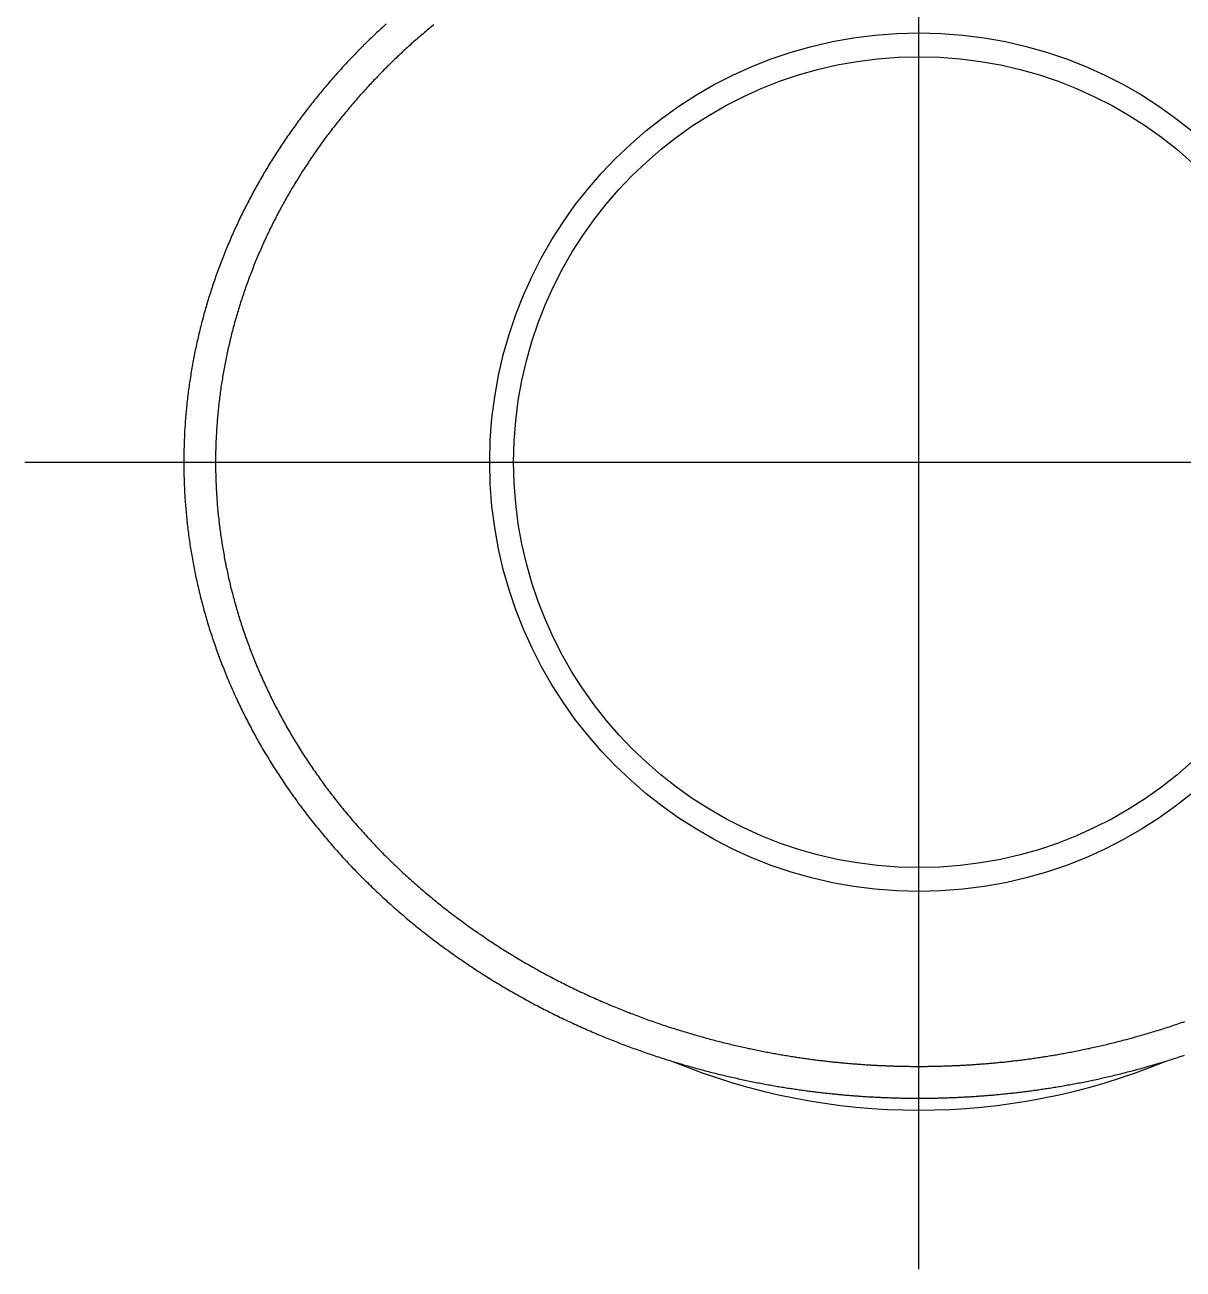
# Model space of a CAD drawing. Extents: x -38 to 65, y -26 to 27.
# Drawn here: x 42.85 to 57.43, y -10.15 to 5.5 of the extents above; entities that cross this region are included whole.
import ezdxf

# ---------------------------------------------------------------- set-up
doc = ezdxf.new("R2010")
doc.units = 0
doc.linetypes.add('CENTER', pattern=[50.8, 31.75, -6.35, 6.35, -6.35])
doc.layers.get('0').update_dxf_attribs({"linetype": 'CONTINUOUS'})
doc.layers.add('CENTER', color=1, linetype='CENTER')

msp = doc.modelspace()

# ---------------------------------------------------------------- linework, layer by layer
at = {"color": 7}
for points in [[(47.4, 5.512, 0), (47.383, 5.496, 0), (47.366, 5.481, 0), (47.349, 5.465, 0), (47.332, 5.45, 0), (47.315, 5.434, 0), (47.299, 5.418, 0), (47.282, 5.403, 0), (47.265, 5.387, 0), (47.249, 5.371, 0), (47.232, 5.355, 0), (47.216, 5.339, 0), (47.199, 5.324, 0), (47.183, 5.308, 0), (47.166, 5.292, 0), (47.15, 5.275, 0), (47.134, 5.259, 0), (47.117, 5.243, 0), (47.101, 5.227, 0), (47.085, 5.211, 0), (47.069, 5.194, 0), (47.053, 5.178, 0), (47.037, 5.162, 0), (47.021, 5.145, 0), (47.005, 5.129, 0), (46.989, 5.112, 0), (46.973, 5.096, 0), (46.957, 5.079, 0), (46.942, 5.063, 0), (46.926, 5.046, 0), (46.91, 5.029, 0), (46.895, 5.012, 0), (46.879, 4.996, 0), (46.864, 4.979, 0), (46.848, 4.962, 0), (46.833, 4.945, 0), (46.817, 4.928, 0), (46.802, 4.911, 0), (46.786, 4.894, 0), (46.771, 4.877, 0), (46.756, 4.86, 0), (46.741, 4.842, 0), (46.726, 4.825, 0), (46.711, 4.808, 0), (46.696, 4.79, 0), (46.681, 4.773, 0), (46.666, 4.756, 0), (46.651, 4.738, 0), (46.636, 4.721, 0), (46.621, 4.703, 0), (46.606, 4.686, 0), (46.592, 4.668, 0), (46.577, 4.65, 0), (46.563, 4.633, 0), (46.548, 4.615, 0), (46.533, 4.597, 0), (46.519, 4.579, 0), (46.505, 4.561, 0), (46.49, 4.543, 0), (46.476, 4.525, 0), (46.462, 4.507, 0), (46.447, 4.489, 0), (46.433, 4.471, 0), (46.419, 4.453, 0), (46.405, 4.435, 0), (46.391, 4.416, 0), (46.377, 4.398, 0), (46.363, 4.38, 0), (46.349, 4.362, 0), (46.336, 4.343, 0), (46.322, 4.325, 0), (46.308, 4.306, 0), (46.295, 4.288, 0), (46.281, 4.269, 0), (46.267, 4.25, 0), (46.254, 4.232, 0), (46.241, 4.213, 0), (46.227, 4.194, 0), (46.214, 4.176, 0), (46.201, 4.157, 0), (46.187, 4.138, 0), (46.174, 4.119, 0), (46.161, 4.1, 0), (46.148, 4.081, 0), (46.135, 4.062, 0), (46.122, 4.043, 0), (46.109, 4.024, 0), (46.096, 4.005, 0), (46.084, 3.985, 0), (46.071, 3.966, 0), (46.058, 3.947, 0), (46.045, 3.928, 0), (46.033, 3.908, 0), (46.02, 3.889, 0), (46.008, 3.869, 0), (45.995, 3.85, 0), (45.983, 3.83, 0), (45.971, 3.811, 0), (45.959, 3.791, 0), (45.946, 3.772, 0), (45.934, 3.752, 0), (45.922, 3.732, 0), (45.91, 3.712, 0), (45.898, 3.693, 0), (45.886, 3.673, 0), (45.874, 3.653, 0), (45.863, 3.633, 0), (45.851, 3.613, 0), (45.839, 3.593, 0), (45.828, 3.573, 0), (45.816, 3.553, 0), (45.805, 3.533, 0), (45.793, 3.513, 0), (45.782, 3.492, 0), (45.771, 3.472, 0), (45.759, 3.452, 0), (45.748, 3.432, 0), (45.737, 3.411, 0), (45.726, 3.391, 0), (45.715, 3.371, 0), (45.704, 3.35, 0), (45.693, 3.33, 0), (45.682, 3.309, 0), (45.672, 3.289, 0), (45.661, 3.268, 0), (45.65, 3.247, 0), (45.64, 3.227, 0), (45.629, 3.206, 0), (45.619, 3.185, 0), (45.608, 3.164, 0), (45.598, 3.144, 0), (45.588, 3.123, 0), (45.578, 3.102, 0), (45.568, 3.081, 0), (45.557, 3.06, 0), (45.547, 3.039, 0), (45.538, 3.018, 0), (45.528, 2.997, 0), (45.518, 2.976, 0), (45.508, 2.955, 0), (45.498, 2.934, 0), (45.489, 2.913, 0), (45.479, 2.891, 0), (45.47, 2.87, 0), (45.46, 2.849, 0), (45.451, 2.828, 0), (45.442, 2.806, 0), (45.433, 2.785, 0), (45.423, 2.764, 0), (45.414, 2.742, 0), (45.405, 2.721, 0), (45.396, 2.699, 0), (45.388, 2.678, 0), (45.379, 2.656, 0), (45.37, 2.635, 0), (45.361, 2.613, 0), (45.353, 2.591, 0), (45.344, 2.57, 0), (45.336, 2.548, 0), (45.327, 2.526, 0), (45.319, 2.505, 0), (45.311, 2.483, 0), (45.303, 2.461, 0), (45.294, 2.439, 0), (45.286, 2.417, 0), (45.278, 2.396, 0), (45.27, 2.374, 0), (45.263, 2.352, 0), (45.255, 2.33, 0), (45.247, 2.308, 0), (45.24, 2.286, 0), (45.232, 2.264, 0), (45.225, 2.242, 0), (45.217, 2.22, 0), (45.21, 2.198, 0), (45.203, 2.176, 0), (45.195, 2.153, 0), (45.188, 2.131, 0), (45.181, 2.109, 0), (45.174, 2.087, 0), (45.167, 2.065, 0), (45.16, 2.042, 0), (45.154, 2.02, 0), (45.147, 1.998, 0), (45.14, 1.976, 0), (45.134, 1.953, 0), (45.127, 1.931, 0), (45.121, 1.909, 0), (45.115, 1.886, 0), (45.108, 1.864, 0), (45.102, 1.841, 0), (45.096, 1.819, 0), (45.09, 1.796, 0), (45.084, 1.774, 0), (45.078, 1.751, 0), (45.072, 1.729, 0), (45.067, 1.706, 0), (45.061, 1.684, 0), (45.056, 1.661, 0), (45.05, 1.639, 0), (45.045, 1.616, 0), (45.039, 1.593, 0), (45.034, 1.571, 0), (45.029, 1.548, 0), (45.024, 1.525, 0), (45.019, 1.503, 0), (45.014, 1.48, 0), (45.009, 1.457, 0), (45.004, 1.434, 0), (44.999, 1.412, 0), (44.994, 1.389, 0), (44.99, 1.366, 0), (44.985, 1.343, 0), (44.981, 1.32, 0), (44.977, 1.298, 0), (44.972, 1.275, 0), (44.968, 1.252, 0), (44.964, 1.229, 0), (44.96, 1.206, 0), (44.956, 1.183, 0), (44.952, 1.16, 0), (44.948, 1.138, 0), (44.944, 1.115, 0), (44.941, 1.092, 0), (44.937, 1.069, 0), (44.933, 1.046, 0), (44.93, 1.023, 0), (44.926, 1, 0), (44.923, 0.977, 0), (44.92, 0.954, 0), (44.917, 0.931, 0), (44.914, 0.908, 0), (44.911, 0.885, 0), (44.908, 0.862, 0), (44.905, 0.839, 0), (44.902, 0.816, 0), (44.899, 0.793, 0), (44.897, 0.77, 0), (44.894, 0.746, 0), (44.892, 0.723, 0), (44.889, 0.7, 0), (44.887, 0.677, 0), (44.885, 0.654, 0), (44.883, 0.631, 0), (44.881, 0.608, 0), (44.879, 0.585, 0), (44.877, 0.562, 0), (44.875, 0.539, 0), (44.873, 0.515, 0), (44.871, 0.492, 0), (44.87, 0.469, 0), (44.868, 0.446, 0), (44.867, 0.423, 0), (44.865, 0.4, 0), (44.864, 0.377, 0), (44.863, 0.353, 0), (44.862, 0.33, 0), (44.861, 0.307, 0), (44.86, 0.284, 0), (44.859, 0.261, 0), (44.858, 0.238, 0), (44.857, 0.214, 0), (44.857, 0.191, 0), (44.856, 0.168, 0), (44.855, 0.145, 0), (44.855, 0.122, 0), (44.855, 0.099, 0), (44.854, 0.075, 0), (44.854, 0.052, 0), (44.854, 0.029, 0), (44.854, 0.006, 0), (44.854, -0.017, 0), (44.854, -0.04, 0), (44.854, -0.064, 0), (44.855, -0.087, 0), (44.855, -0.11, 0), (44.855, -0.133, 0), (44.856, -0.156, 0), (44.856, -0.18, 0), (44.857, -0.203, 0), (44.858, -0.226, 0), (44.858, -0.249, 0), (44.859, -0.272, 0), (44.86, -0.295, 0), (44.861, -0.319, 0), (44.862, -0.342, 0), (44.864, -0.365, 0), (44.865, -0.388, 0), (44.866, -0.411, 0), (44.868, -0.434, 0), (44.869, -0.458, 0), (44.871, -0.481, 0), (44.872, -0.504, 0), (44.874, -0.527, 0), (44.876, -0.55, 0), (44.878, -0.573, 0), (44.88, -0.597, 0), (44.882, -0.62, 0), (44.884, -0.643, 0), (44.886, -0.666, 0), (44.888, -0.689, 0), (44.891, -0.712, 0), (44.893, -0.736, 0), (44.896, -0.759, 0), (44.898, -0.782, 0), (44.901, -0.805, 0), (44.904, -0.828, 0), (44.906, -0.851, 0), (44.909, -0.874, 0), (44.912, -0.897, 0), (44.915, -0.92, 0), (44.919, -0.944, 0), (44.922, -0.967, 0), (44.925, -0.99, 0), (44.928, -1.013, 0), (44.932, -1.036, 0), (44.935, -1.059, 0), (44.939, -1.082, 0), (44.943, -1.105, 0), (44.946, -1.128, 0), (44.95, -1.151, 0), (44.954, -1.174, 0), (44.958, -1.197, 0), (44.962, -1.221, 0), (44.966, -1.244, 0), (44.971, -1.267, 0), (44.975, -1.29, 0), (44.979, -1.313, 0), (44.984, -1.336, 0), (44.988, -1.359, 0), (44.993, -1.382, 0), (44.998, -1.405, 0), (45.002, -1.428, 0), (45.007, -1.451, 0), (45.012, -1.474, 0), (45.017, -1.497, 0), (45.022, -1.52, 0), (45.028, -1.543, 0), (45.033, -1.566, 0), (45.038, -1.588, 0), (45.044, -1.611, 0), (45.049, -1.634, 0), (45.055, -1.657, 0), (45.06, -1.68, 0), (45.066, -1.703, 0), (45.072, -1.726, 0), (45.078, -1.749, 0), (45.084, -1.772, 0), (45.09, -1.795, 0), (45.096, -1.817, 0), (45.102, -1.84, 0), (45.108, -1.863, 0), (45.115, -1.886, 0), (45.121, -1.909, 0), (45.128, -1.932, 0), (45.134, -1.954, 0), (45.141, -1.977, 0), (45.148, -2, 0), (45.154, -2.023, 0), (45.161, -2.046, 0), (45.168, -2.068, 0), (45.175, -2.091, 0), (45.183, -2.114, 0), (45.19, -2.137, 0), (45.197, -2.159, 0), (45.205, -2.182, 0), (45.212, -2.205, 0), (45.22, -2.227, 0), (45.227, -2.25, 0), (45.235, -2.273, 0), (45.243, -2.295, 0), (45.251, -2.318, 0), (45.259, -2.341, 0), (45.267, -2.363, 0), (45.275, -2.386, 0), (45.283, -2.408, 0), (45.291, -2.431, 0), (45.3, -2.453, 0), (45.308, -2.476, 0), (45.317, -2.499, 0), (45.325, -2.521, 0), (45.334, -2.544, 0), (45.343, -2.566, 0), (45.352, -2.588, 0), (45.36, -2.611, 0), (45.369, -2.633, 0), (45.379, -2.656, 0), (45.388, -2.678, 0), (45.397, -2.701, 0), (45.406, -2.723, 0), (45.416, -2.745, 0), (45.425, -2.768, 0), (45.435, -2.79, 0), (45.444, -2.812, 0), (45.454, -2.835, 0), (45.464, -2.857, 0), (45.474, -2.879, 0), (45.484, -2.902, 0), (45.494, -2.924, 0), (45.504, -2.946, 0), (45.514, -2.968, 0), (45.525, -2.99, 0), (45.535, -3.013, 0), (45.545, -3.035, 0), (45.556, -3.057, 0), (45.566, -3.079, 0), (45.577, -3.101, 0), (45.588, -3.123, 0), (45.599, -3.145, 0), (45.61, -3.167, 0), (45.621, -3.189, 0), (45.632, -3.211, 0), (45.643, -3.233, 0), (45.654, -3.255, 0), (45.666, -3.277, 0), (45.677, -3.299, 0), (45.689, -3.321, 0), (45.7, -3.343, 0), (45.712, -3.365, 0), (45.724, -3.387, 0), (45.735, -3.408, 0), (45.747, -3.43, 0), (45.759, -3.452, 0), (45.771, -3.474, 0), (45.784, -3.495, 0), (45.796, -3.517, 0), (45.808, -3.539, 0), (45.821, -3.561, 0), (45.833, -3.582, 0), (45.846, -3.604, 0), (45.858, -3.625, 0), (45.871, -3.647, 0), (45.884, -3.669, 0), (45.897, -3.69, 0), (45.91, -3.712, 0), (45.923, -3.733, 0), (45.936, -3.755, 0), (45.949, -3.776, 0), (45.962, -3.797, 0), (45.976, -3.819, 0), (45.989, -3.84, 0), (46.003, -3.862, 0), (46.017, -3.883, 0), (46.03, -3.904, 0), (46.044, -3.926, 0), (46.058, -3.947, 0), (46.072, -3.968, 0), (46.086, -3.989, 0), (46.1, -4.01, 0), (46.114, -4.031, 0), (46.129, -4.053, 0), (46.143, -4.074, 0), (46.157, -4.095, 0), (46.172, -4.116, 0), (46.187, -4.137, 0), (46.201, -4.158, 0), (46.216, -4.179, 0), (46.231, -4.2, 0), (46.246, -4.22, 0), (46.261, -4.241, 0), (46.276, -4.262, 0), (46.291, -4.283, 0), (46.306, -4.304, 0), (46.322, -4.324, 0), (46.337, -4.345, 0), (46.353, -4.366, 0), (46.368, -4.386, 0), (46.384, -4.407, 0), (46.4, -4.427, 0), (46.415, -4.448, 0), (46.431, -4.468, 0), (46.447, -4.489, 0), (46.463, -4.509, 0), (46.479, -4.529, 0), (46.495, -4.55, 0), (46.512, -4.57, 0), (46.528, -4.59, 0), (46.544, -4.61, 0), (46.561, -4.63, 0), (46.578, -4.651, 0), (46.594, -4.671, 0), (46.611, -4.691, 0), (46.628, -4.711, 0), (46.644, -4.731, 0), (46.661, -4.751, 0), (46.678, -4.77, 0), (46.696, -4.79, 0), (46.713, -4.81, 0), (46.73, -4.83, 0), (46.747, -4.849, 0), (46.764, -4.869, 0), (46.782, -4.889, 0), (46.8, -4.908, 0), (46.817, -4.928, 0), (46.835, -4.947, 0), (46.852, -4.967, 0), (46.87, -4.986, 0), (46.888, -5.005, 0), (46.906, -5.025, 0), (46.924, -5.044, 0), (46.942, -5.063, 0), (46.96, -5.082, 0), (46.978, -5.101, 0), (46.997, -5.12, 0), (47.015, -5.139, 0), (47.033, -5.158, 0), (47.052, -5.177, 0), (47.07, -5.196, 0), (47.089, -5.214, 0), (47.108, -5.233, 0), (47.126, -5.252, 0), (47.145, -5.27, 0), (47.164, -5.289, 0), (47.183, -5.307, 0), (47.202, -5.326, 0), (47.221, -5.344, 0), (47.24, -5.363, 0), (47.259, -5.381, 0), (47.278, -5.399, 0), (47.298, -5.417, 0), (47.317, -5.435, 0), (47.336, -5.453, 0), (47.356, -5.471, 0), (47.375, -5.489, 0), (47.395, -5.507, 0), (47.414, -5.525, 0), (47.434, -5.543, 0), (47.454, -5.56, 0), (47.474, -5.578, 0), (47.493, -5.596, 0), (47.513, -5.613, 0), (47.533, -5.631, 0), (47.553, -5.648, 0), (47.573, -5.665, 0), (47.593, -5.683, 0), (47.613, -5.7, 0), (47.634, -5.717, 0), (47.654, -5.734, 0), (47.674, -5.751, 0), (47.694, -5.768, 0), (47.715, -5.785, 0), (47.735, -5.802, 0), (47.756, -5.819, 0), (47.776, -5.835, 0), (47.797, -5.852, 0), (47.818, -5.869, 0), (47.838, -5.885, 0), (47.859, -5.902, 0), (47.88, -5.918, 0), (47.9, -5.934, 0), (47.921, -5.95, 0), (47.942, -5.967, 0), (47.963, -5.983, 0), (47.984, -5.999, 0), (48.005, -6.015, 0), (48.026, -6.031, 0), (48.047, -6.047, 0), (48.068, -6.062, 0), (48.09, -6.078, 0), (48.111, -6.094, 0), (48.132, -6.109, 0), (48.153, -6.125, 0), (48.175, -6.14, 0), (48.196, -6.156, 0), (48.218, -6.171, 0), (48.239, -6.186, 0), (48.26, -6.201, 0), (48.282, -6.216, 0), (48.303, -6.232, 0), (48.325, -6.246, 0), (48.347, -6.261, 0), (48.368, -6.276, 0), (48.39, -6.291, 0), (48.412, -6.306, 0), (48.433, -6.32, 0), (48.455, -6.335, 0), (48.477, -6.349, 0), (48.499, -6.364, 0), (48.521, -6.378, 0), (48.542, -6.392, 0), (48.564, -6.407, 0), (48.586, -6.421, 0), (48.608, -6.435, 0), (48.63, -6.449, 0), (48.652, -6.463, 0), (48.674, -6.477, 0), (48.696, -6.49, 0), (48.718, -6.504, 0), (48.74, -6.518, 0), (48.763, -6.531, 0), (48.785, -6.545, 0), (48.807, -6.558, 0), (48.829, -6.572, 0), (48.851, -6.585, 0), (48.873, -6.598, 0), (48.896, -6.611, 0), (48.918, -6.624, 0), (48.94, -6.637, 0), (48.963, -6.65, 0), (48.985, -6.663, 0), (49.007, -6.676, 0), (49.03, -6.689, 0), (49.052, -6.701, 0), (49.074, -6.714, 0), (49.097, -6.727, 0), (49.119, -6.739, 0), (49.142, -6.751, 0), (49.164, -6.764, 0), (49.187, -6.776, 0), (49.209, -6.788, 0), (49.231, -6.8, 0), (49.254, -6.812, 0), (49.276, -6.824, 0), (49.299, -6.836, 0), (49.321, -6.848, 0), (49.344, -6.859, 0), (49.366, -6.871, 0), (49.389, -6.883, 0), (49.411, -6.894, 0), (49.434, -6.906, 0), (49.456, -6.917, 0), (49.479, -6.928, 0), (49.502, -6.939, 0), (49.524, -6.951, 0), (49.547, -6.962, 0), (49.569, -6.973, 0), (49.592, -6.984, 0), (49.614, -6.994, 0), (49.637, -7.005, 0), (49.659, -7.016, 0), (49.682, -7.027, 0), (49.705, -7.037, 0), (49.727, -7.048, 0), (49.75, -7.058, 0), (49.772, -7.069, 0), (49.795, -7.079, 0), (49.817, -7.089, 0), (49.84, -7.099, 0), (49.862, -7.109, 0), (49.885, -7.119, 0), (49.908, -7.129, 0), (49.93, -7.139, 0), (49.953, -7.149, 0), (49.975, -7.159, 0), (49.998, -7.169, 0), (50.02, -7.178, 0), (50.043, -7.188, 0), (50.066, -7.197, 0), (50.088, -7.207, 0), (50.111, -7.216, 0), (50.133, -7.225, 0), (50.156, -7.235, 0), (50.178, -7.244, 0), (50.201, -7.253, 0), (50.223, -7.262, 0), (50.246, -7.271, 0), (50.268, -7.28, 0), (50.291, -7.289, 0), (50.313, -7.297, 0), (50.336, -7.306, 0), (50.358, -7.315, 0), (50.38, -7.323, 0), (50.403, -7.332, 0), (50.425, -7.34, 0), (50.448, -7.348, 0), (50.47, -7.357, 0), (50.492, -7.365, 0), (50.515, -7.373, 0), (50.537, -7.381, 0), (50.559, -7.389, 0), (50.582, -7.397, 0), (50.604, -7.405, 0), (50.626, -7.413, 0), (50.649, -7.421, 0), (50.671, -7.429, 0), (50.693, -7.436, 0), (50.715, -7.444, 0), (50.737, -7.451, 0), (50.76, -7.459, 0), (50.782, -7.466, 0), (50.804, -7.474, 0), (50.826, -7.481, 0), (50.848, -7.488, 0), (50.87, -7.495, 0), (50.892, -7.502, 0), (50.915, -7.509, 0), (50.937, -7.516, 0), (50.959, -7.523, 0), (50.981, -7.53, 0), (51.002, -7.537, 0), (51.025, -7.544, 0), (51.046, -7.55, 0), (51.068, -7.557, 0), (51.09, -7.563, 0), (51.112, -7.57, 0), (51.134, -7.576, 0), (51.156, -7.583, 0), (51.177, -7.589, 0), (51.199, -7.595, 0), (51.221, -7.601, 0), (51.242, -7.607, 0), (51.264, -7.613, 0), (51.285, -7.619, 0), (51.307, -7.625, 0), (51.328, -7.631, 0), (51.35, -7.637, 0), (51.371, -7.643, 0), (51.393, -7.648, 0), (51.414, -7.654, 0), (51.435, -7.66, 0), (51.457, -7.665, 0), (51.478, -7.671, 0), (51.499, -7.676, 0), (51.52, -7.681, 0), (51.541, -7.687, 0), (51.562, -7.692, 0), (51.584, -7.697, 0), (51.605, -7.702, 0), (51.625, -7.707, 0), (51.646, -7.712, 0), (51.667, -7.717, 0), (51.688, -7.722, 0), (51.709, -7.727, 0), (51.729, -7.732, 0), (51.75, -7.737, 0), (51.771, -7.741, 0), (51.791, -7.746, 0), (51.812, -7.75, 0), (51.832, -7.755, 0), (51.853, -7.759, 0), (51.873, -7.764, 0), (51.893, -7.768, 0), (51.913, -7.772, 0), (51.934, -7.777, 0), (51.954, -7.781, 0), (51.974, -7.785, 0), (51.994, -7.789, 0), (52.014, -7.793, 0), (52.034, -7.797, 0), (52.054, -7.801, 0), (52.073, -7.805, 0), (52.093, -7.809, 0), (52.113, -7.812, 0), (52.132, -7.816, 0), (52.152, -7.82, 0), (52.171, -7.823, 0), (52.191, -7.827, 0), (52.21, -7.831, 0), (52.229, -7.834, 0), (52.248, -7.837, 0), (52.267, -7.841, 0), (52.286, -7.844, 0), (52.305, -7.847, 0), (52.324, -7.851, 0), (52.343, -7.854, 0), (52.362, -7.857, 0), (52.38, -7.86, 0), (52.399, -7.863, 0), (52.418, -7.866, 0), (52.436, -7.869, 0), (52.454, -7.872, 0), (52.473, -7.875, 0), (52.491, -7.878, 0), (52.509, -7.88, 0), (52.527, -7.883, 0), (52.545, -7.886, 0), (52.563, -7.888, 0), (52.581, -7.891, 0), (52.599, -7.894, 0), (52.617, -7.896, 0), (52.635, -7.899, 0), (52.653, -7.901, 0), (52.67, -7.904, 0), (52.688, -7.906, 0), (52.705, -7.908, 0), (52.723, -7.911, 0), (52.74, -7.913, 0), (52.758, -7.915, 0), (52.775, -7.917, 0), (52.792, -7.919, 0), (52.809, -7.921, 0), (52.826, -7.923, 0), (52.843, -7.926, 0), (52.861, -7.928, 0), (52.877, -7.93, 0), (52.895, -7.931, 0), (52.911, -7.933, 0), (52.928, -7.935, 0), (52.945, -7.937, 0), (52.962, -7.939, 0), (52.978, -7.941, 0), (52.995, -7.942, 0), (53.012, -7.944, 0), (53.028, -7.946, 0), (53.045, -7.947, 0), (53.061, -7.949, 0), (53.078, -7.951, 0), (53.094, -7.952, 0), (53.11, -7.954, 0), (53.126, -7.955, 0), (53.143, -7.957, 0), (53.159, -7.958, 0), (53.175, -7.96, 0), (53.191, -7.961, 0), (53.207, -7.962, 0), (53.223, -7.964, 0), (53.239, -7.965, 0), (53.255, -7.966, 0), (53.271, -7.968, 0), (53.287, -7.969, 0), (53.303, -7.97, 0), (53.319, -7.971, 0), (53.334, -7.972, 0), (53.35, -7.973, 0), (53.366, -7.975, 0), (53.382, -7.976, 0), (53.398, -7.977, 0), (53.413, -7.978, 0), (53.429, -7.979, 0), (53.444, -7.98, 0), (53.46, -7.981, 0), (53.476, -7.982, 0), (53.491, -7.983, 0), (53.507, -7.983, 0), (53.522, -7.984, 0), (53.538, -7.985, 0), (53.553, -7.986, 0), (53.569, -7.987, 0), (53.584, -7.988, 0), (53.599, -7.988, 0), (53.615, -7.989, 0), (53.63, -7.99, 0), (53.646, -7.99, 0), (53.661, -7.991, 0), (53.676, -7.992, 0), (53.692, -7.992, 0), (53.707, -7.993, 0), (53.722, -7.993, 0), (53.738, -7.994, 0), (53.753, -7.994, 0), (53.768, -7.995, 0), (53.783, -7.995, 0), (53.799, -7.996, 0), (53.814, -7.996, 0), (53.829, -7.997, 0), (53.845, -7.997, 0), (53.86, -7.997, 0), (53.875, -7.998, 0), (53.89, -7.998, 0), (53.906, -7.998, 0), (53.921, -7.998, 0), (53.936, -7.999, 0), (53.951, -7.999, 0), (53.967, -7.999, 0), (53.982, -7.999, 0), (53.997, -7.999, 0), (54.012, -8, 0), (54.028, -8, 0), (54.043, -8, 0), (54.058, -8, 0), (54.073, -8, 0), (54.089, -8, 0), (54.104, -8, 0)], [(48, 5.501, 0), (47.983, 5.487, 0), (47.966, 5.474, 0), (47.949, 5.46, 0), (47.932, 5.446, 0), (47.916, 5.432, 0), (47.899, 5.417, 0), (47.882, 5.403, 0), (47.865, 5.389, 0), (47.849, 5.375, 0), (47.832, 5.361, 0), (47.816, 5.346, 0), (47.799, 5.332, 0), (47.783, 5.318, 0), (47.766, 5.303, 0), (47.75, 5.289, 0), (47.734, 5.274, 0), (47.717, 5.26, 0), (47.701, 5.245, 0), (47.685, 5.231, 0), (47.669, 5.216, 0), (47.653, 5.201, 0), (47.636, 5.186, 0), (47.62, 5.172, 0), (47.604, 5.157, 0), (47.589, 5.142, 0), (47.572, 5.127, 0), (47.557, 5.112, 0), (47.541, 5.097, 0), (47.525, 5.082, 0), (47.509, 5.067, 0), (47.493, 5.052, 0), (47.478, 5.036, 0), (47.462, 5.021, 0), (47.447, 5.006, 0), (47.431, 4.991, 0), (47.415, 4.975, 0), (47.4, 4.96, 0), (47.385, 4.944, 0), (47.369, 4.929, 0), (47.354, 4.913, 0), (47.338, 4.898, 0), (47.323, 4.882, 0), (47.308, 4.867, 0), (47.293, 4.851, 0), (47.278, 4.835, 0), (47.263, 4.819, 0), (47.247, 4.804, 0), (47.232, 4.788, 0), (47.217, 4.772, 0), (47.203, 4.756, 0), (47.188, 4.74, 0), (47.173, 4.724, 0), (47.158, 4.708, 0), (47.143, 4.692, 0), (47.129, 4.676, 0), (47.114, 4.66, 0), (47.099, 4.643, 0), (47.085, 4.627, 0), (47.07, 4.611, 0), (47.056, 4.595, 0), (47.041, 4.578, 0), (47.027, 4.562, 0), (47.013, 4.545, 0), (46.998, 4.529, 0), (46.984, 4.512, 0), (46.97, 4.496, 0), (46.956, 4.479, 0), (46.941, 4.462, 0), (46.928, 4.446, 0), (46.913, 4.429, 0), (46.9, 4.412, 0), (46.886, 4.395, 0), (46.872, 4.379, 0), (46.858, 4.362, 0), (46.844, 4.345, 0), (46.83, 4.328, 0), (46.817, 4.311, 0), (46.803, 4.294, 0), (46.789, 4.277, 0), (46.776, 4.26, 0), (46.762, 4.242, 0), (46.749, 4.225, 0), (46.736, 4.208, 0), (46.722, 4.191, 0), (46.709, 4.173, 0), (46.696, 4.156, 0), (46.682, 4.139, 0), (46.669, 4.121, 0), (46.656, 4.104, 0), (46.643, 4.086, 0), (46.63, 4.069, 0), (46.617, 4.051, 0), (46.604, 4.033, 0), (46.591, 4.016, 0), (46.578, 3.998, 0), (46.566, 3.98, 0), (46.553, 3.962, 0), (46.54, 3.944, 0), (46.528, 3.927, 0), (46.515, 3.909, 0), (46.503, 3.891, 0), (46.49, 3.873, 0), (46.478, 3.855, 0), (46.465, 3.837, 0), (46.453, 3.819, 0), (46.441, 3.8, 0), (46.429, 3.782, 0), (46.417, 3.764, 0), (46.405, 3.746, 0), (46.392, 3.728, 0), (46.38, 3.709, 0), (46.369, 3.691, 0), (46.357, 3.672, 0), (46.345, 3.654, 0), (46.333, 3.635, 0), (46.321, 3.617, 0), (46.31, 3.598, 0), (46.298, 3.58, 0), (46.287, 3.561, 0), (46.275, 3.543, 0), (46.264, 3.524, 0), (46.252, 3.505, 0), (46.241, 3.486, 0), (46.23, 3.468, 0), (46.218, 3.449, 0), (46.207, 3.43, 0), (46.196, 3.411, 0), (46.185, 3.392, 0), (46.174, 3.373, 0), (46.163, 3.354, 0), (46.152, 3.335, 0), (46.142, 3.316, 0), (46.131, 3.297, 0), (46.12, 3.278, 0), (46.109, 3.258, 0), (46.099, 3.239, 0), (46.088, 3.22, 0), (46.078, 3.201, 0), (46.067, 3.181, 0), (46.057, 3.162, 0), (46.047, 3.143, 0), (46.036, 3.123, 0), (46.026, 3.104, 0), (46.016, 3.084, 0), (46.006, 3.065, 0), (45.996, 3.045, 0), (45.986, 3.025, 0), (45.976, 3.006, 0), (45.966, 2.986, 0), (45.957, 2.966, 0), (45.947, 2.947, 0), (45.937, 2.927, 0), (45.928, 2.907, 0), (45.918, 2.887, 0), (45.909, 2.868, 0), (45.899, 2.848, 0), (45.89, 2.828, 0), (45.881, 2.808, 0), (45.871, 2.788, 0), (45.862, 2.768, 0), (45.853, 2.748, 0), (45.844, 2.728, 0), (45.835, 2.708, 0), (45.826, 2.688, 0), (45.818, 2.667, 0), (45.809, 2.647, 0), (45.8, 2.627, 0), (45.791, 2.607, 0), (45.783, 2.587, 0), (45.774, 2.566, 0), (45.766, 2.546, 0), (45.758, 2.526, 0), (45.749, 2.505, 0), (45.741, 2.485, 0), (45.733, 2.465, 0), (45.725, 2.444, 0), (45.717, 2.424, 0), (45.709, 2.403, 0), (45.701, 2.383, 0), (45.693, 2.362, 0), (45.685, 2.342, 0), (45.677, 2.321, 0), (45.67, 2.3, 0), (45.662, 2.28, 0), (45.654, 2.259, 0), (45.647, 2.238, 0), (45.64, 2.218, 0), (45.632, 2.197, 0), (45.625, 2.176, 0), (45.618, 2.156, 0), (45.611, 2.135, 0), (45.604, 2.114, 0), (45.597, 2.093, 0), (45.59, 2.072, 0), (45.583, 2.051, 0), (45.576, 2.03, 0), (45.569, 2.01, 0), (45.563, 1.989, 0), (45.556, 1.968, 0), (45.55, 1.947, 0), (45.543, 1.926, 0), (45.537, 1.905, 0), (45.53, 1.884, 0), (45.524, 1.863, 0), (45.518, 1.841, 0), (45.512, 1.82, 0), (45.506, 1.799, 0), (45.5, 1.778, 0), (45.494, 1.757, 0), (45.488, 1.736, 0), (45.482, 1.715, 0), (45.477, 1.693, 0), (45.471, 1.672, 0), (45.465, 1.651, 0), (45.46, 1.63, 0), (45.455, 1.608, 0), (45.449, 1.587, 0), (45.444, 1.566, 0), (45.439, 1.544, 0), (45.434, 1.523, 0), (45.429, 1.502, 0), (45.424, 1.48, 0), (45.419, 1.459, 0), (45.414, 1.438, 0), (45.409, 1.416, 0), (45.404, 1.395, 0), (45.4, 1.373, 0), (45.395, 1.352, 0), (45.391, 1.33, 0), (45.386, 1.309, 0), (45.382, 1.288, 0), (45.378, 1.266, 0), (45.374, 1.244, 0), (45.369, 1.223, 0), (45.365, 1.201, 0), (45.361, 1.18, 0), (45.358, 1.158, 0), (45.354, 1.137, 0), (45.35, 1.115, 0), (45.346, 1.094, 0), (45.343, 1.072, 0), (45.339, 1.05, 0), (45.336, 1.029, 0), (45.332, 1.007, 0), (45.329, 0.985, 0), (45.325, 0.964, 0), (45.322, 0.942, 0), (45.319, 0.92, 0), (45.316, 0.899, 0), (45.313, 0.877, 0), (45.31, 0.855, 0), (45.307, 0.834, 0), (45.305, 0.812, 0), (45.302, 0.79, 0), (45.299, 0.769, 0), (45.297, 0.747, 0), (45.294, 0.725, 0), (45.292, 0.703, 0), (45.29, 0.682, 0), (45.287, 0.66, 0), (45.285, 0.638, 0), (45.283, 0.616, 0), (45.281, 0.595, 0), (45.279, 0.573, 0), (45.277, 0.551, 0), (45.275, 0.529, 0), (45.274, 0.507, 0), (45.272, 0.486, 0), (45.27, 0.464, 0), (45.269, 0.442, 0), (45.267, 0.42, 0), (45.266, 0.398, 0), (45.265, 0.377, 0), (45.264, 0.355, 0), (45.262, 0.333, 0), (45.261, 0.311, 0), (45.26, 0.289, 0), (45.259, 0.268, 0), (45.258, 0.246, 0), (45.258, 0.224, 0), (45.257, 0.202, 0), (45.256, 0.18, 0), (45.256, 0.158, 0), (45.255, 0.137, 0), (45.255, 0.115, 0), (45.255, 0.093, 0), (45.254, 0.071, 0), (45.254, 0.049, 0), (45.254, 0.027, 0), (45.254, 0.006, 0), (45.254, -0.016, 0), (45.254, -0.038, 0), (45.254, -0.06, 0), (45.254, -0.082, 0), (45.255, -0.104, 0), (45.255, -0.125, 0), (45.256, -0.147, 0), (45.256, -0.169, 0), (45.257, -0.191, 0), (45.257, -0.213, 0), (45.258, -0.235, 0), (45.259, -0.257, 0), (45.26, -0.278, 0), (45.261, -0.3, 0), (45.262, -0.322, 0), (45.263, -0.344, 0), (45.264, -0.366, 0), (45.265, -0.388, 0), (45.267, -0.409, 0), (45.268, -0.431, 0), (45.27, -0.453, 0), (45.271, -0.475, 0), (45.273, -0.497, 0), (45.275, -0.519, 0), (45.276, -0.54, 0), (45.278, -0.562, 0), (45.28, -0.584, 0), (45.282, -0.606, 0), (45.284, -0.628, 0), (45.286, -0.649, 0), (45.288, -0.671, 0), (45.291, -0.693, 0), (45.293, -0.715, 0), (45.296, -0.737, 0), (45.298, -0.758, 0), (45.301, -0.78, 0), (45.303, -0.802, 0), (45.306, -0.824, 0), (45.309, -0.846, 0), (45.312, -0.867, 0), (45.315, -0.889, 0), (45.318, -0.911, 0), (45.321, -0.933, 0), (45.324, -0.954, 0), (45.327, -0.976, 0), (45.331, -0.998, 0), (45.334, -1.02, 0), (45.337, -1.042, 0), (45.341, -1.063, 0), (45.345, -1.085, 0), (45.348, -1.107, 0), (45.352, -1.129, 0), (45.356, -1.15, 0), (45.36, -1.172, 0), (45.364, -1.194, 0), (45.368, -1.215, 0), (45.372, -1.237, 0), (45.376, -1.259, 0), (45.381, -1.281, 0), (45.385, -1.302, 0), (45.389, -1.324, 0), (45.394, -1.346, 0), (45.398, -1.367, 0), (45.403, -1.389, 0), (45.408, -1.411, 0), (45.413, -1.432, 0), (45.417, -1.454, 0), (45.422, -1.476, 0), (45.428, -1.497, 0), (45.433, -1.519, 0), (45.438, -1.54, 0), (45.443, -1.562, 0), (45.448, -1.584, 0), (45.454, -1.605, 0), (45.459, -1.627, 0), (45.465, -1.649, 0), (45.471, -1.67, 0), (45.476, -1.692, 0), (45.482, -1.713, 0), (45.488, -1.735, 0), (45.494, -1.756, 0), (45.5, -1.778, 0), (45.506, -1.8, 0), (45.512, -1.821, 0), (45.518, -1.843, 0), (45.525, -1.864, 0), (45.531, -1.886, 0), (45.537, -1.907, 0), (45.544, -1.929, 0), (45.55, -1.95, 0), (45.557, -1.972, 0), (45.564, -1.993, 0), (45.571, -2.014, 0), (45.578, -2.036, 0), (45.585, -2.057, 0), (45.592, -2.079, 0), (45.599, -2.1, 0), (45.606, -2.122, 0), (45.613, -2.143, 0), (45.621, -2.164, 0), (45.628, -2.186, 0), (45.636, -2.207, 0), (45.643, -2.228, 0), (45.651, -2.25, 0), (45.659, -2.271, 0), (45.667, -2.292, 0), (45.675, -2.314, 0), (45.682, -2.335, 0), (45.691, -2.356, 0), (45.699, -2.378, 0), (45.707, -2.399, 0), (45.715, -2.42, 0), (45.724, -2.441, 0), (45.732, -2.463, 0), (45.74, -2.484, 0), (45.749, -2.505, 0), (45.758, -2.526, 0), (45.766, -2.547, 0), (45.775, -2.569, 0), (45.784, -2.59, 0), (45.793, -2.611, 0), (45.802, -2.632, 0), (45.811, -2.653, 0), (45.821, -2.674, 0), (45.83, -2.695, 0), (45.839, -2.716, 0), (45.849, -2.737, 0), (45.858, -2.758, 0), (45.868, -2.779, 0), (45.877, -2.8, 0), (45.887, -2.821, 0), (45.897, -2.842, 0), (45.907, -2.863, 0), (45.917, -2.884, 0), (45.927, -2.905, 0), (45.937, -2.926, 0), (45.947, -2.947, 0), (45.957, -2.968, 0), (45.968, -2.989, 0), (45.978, -3.01, 0), (45.989, -3.03, 0), (45.999, -3.051, 0), (46.01, -3.072, 0), (46.021, -3.093, 0), (46.032, -3.114, 0), (46.042, -3.134, 0), (46.053, -3.155, 0), (46.064, -3.176, 0), (46.075, -3.196, 0), (46.087, -3.217, 0), (46.098, -3.238, 0), (46.109, -3.258, 0), (46.121, -3.279, 0), (46.132, -3.3, 0), (46.144, -3.32, 0), (46.156, -3.341, 0), (46.167, -3.361, 0), (46.179, -3.382, 0), (46.191, -3.402, 0), (46.203, -3.423, 0), (46.215, -3.443, 0), (46.227, -3.464, 0), (46.24, -3.484, 0), (46.252, -3.504, 0), (46.264, -3.525, 0), (46.277, -3.545, 0), (46.289, -3.566, 0), (46.302, -3.586, 0), (46.315, -3.606, 0), (46.327, -3.626, 0), (46.34, -3.647, 0), (46.353, -3.667, 0), (46.366, -3.687, 0), (46.379, -3.707, 0), (46.392, -3.727, 0), (46.406, -3.748, 0), (46.419, -3.768, 0), (46.432, -3.788, 0), (46.446, -3.808, 0), (46.46, -3.828, 0), (46.473, -3.848, 0), (46.487, -3.868, 0), (46.501, -3.888, 0), (46.515, -3.908, 0), (46.529, -3.928, 0), (46.543, -3.947, 0), (46.557, -3.967, 0), (46.571, -3.987, 0), (46.585, -4.007, 0), (46.599, -4.027, 0), (46.614, -4.046, 0), (46.628, -4.066, 0), (46.643, -4.086, 0), (46.657, -4.105, 0), (46.672, -4.125, 0), (46.687, -4.144, 0), (46.702, -4.164, 0), (46.717, -4.184, 0), (46.732, -4.203, 0), (46.747, -4.222, 0), (46.762, -4.242, 0), (46.777, -4.261, 0), (46.792, -4.281, 0), (46.808, -4.3, 0), (46.823, -4.319, 0), (46.839, -4.338, 0), (46.854, -4.358, 0), (46.87, -4.377, 0), (46.886, -4.396, 0), (46.902, -4.415, 0), (46.917, -4.434, 0), (46.934, -4.453, 0), (46.95, -4.472, 0), (46.966, -4.491, 0), (46.982, -4.51, 0), (46.998, -4.529, 0), (47.014, -4.547, 0), (47.031, -4.566, 0), (47.047, -4.585, 0), (47.064, -4.604, 0), (47.08, -4.622, 0), (47.097, -4.641, 0), (47.114, -4.66, 0), (47.131, -4.678, 0), (47.148, -4.696, 0), (47.164, -4.715, 0), (47.181, -4.733, 0), (47.199, -4.752, 0), (47.216, -4.77, 0), (47.233, -4.788, 0), (47.25, -4.806, 0), (47.267, -4.825, 0), (47.285, -4.843, 0), (47.302, -4.861, 0), (47.32, -4.879, 0), (47.337, -4.897, 0), (47.355, -4.915, 0), (47.373, -4.933, 0), (47.391, -4.95, 0), (47.408, -4.968, 0), (47.426, -4.986, 0), (47.444, -5.003, 0), (47.462, -5.021, 0), (47.48, -5.039, 0), (47.498, -5.056, 0), (47.517, -5.074, 0), (47.535, -5.091, 0), (47.553, -5.108, 0), (47.572, -5.126, 0), (47.59, -5.143, 0), (47.608, -5.16, 0), (47.627, -5.177, 0), (47.645, -5.194, 0), (47.664, -5.212, 0), (47.683, -5.229, 0), (47.702, -5.245, 0), (47.72, -5.262, 0), (47.739, -5.279, 0), (47.758, -5.296, 0), (47.777, -5.313, 0), (47.796, -5.329, 0), (47.815, -5.346, 0), (47.834, -5.362, 0), (47.853, -5.379, 0), (47.873, -5.395, 0), (47.892, -5.412, 0), (47.911, -5.428, 0), (47.931, -5.444, 0), (47.95, -5.46, 0), (47.97, -5.477, 0), (47.989, -5.493, 0), (48.009, -5.509, 0), (48.028, -5.525, 0), (48.048, -5.541, 0), (48.068, -5.556, 0), (48.087, -5.572, 0), (48.107, -5.588, 0), (48.127, -5.604, 0), (48.147, -5.619, 0), (48.167, -5.635, 0), (48.187, -5.65, 0), (48.207, -5.665, 0), (48.227, -5.681, 0), (48.247, -5.696, 0), (48.267, -5.711, 0), (48.287, -5.726, 0), (48.307, -5.742, 0), (48.328, -5.757, 0), (48.348, -5.771, 0), (48.368, -5.786, 0), (48.389, -5.801, 0), (48.409, -5.816, 0), (48.429, -5.831, 0), (48.45, -5.845, 0), (48.47, -5.86, 0), (48.491, -5.874, 0), (48.511, -5.889, 0), (48.532, -5.903, 0), (48.553, -5.918, 0), (48.573, -5.932, 0), (48.594, -5.946, 0), (48.615, -5.96, 0), (48.636, -5.974, 0), (48.656, -5.988, 0), (48.677, -6.002, 0), (48.698, -6.016, 0), (48.719, -6.03, 0), (48.74, -6.043, 0), (48.761, -6.057, 0), (48.782, -6.071, 0), (48.803, -6.084, 0), (48.824, -6.098, 0), (48.845, -6.111, 0), (48.866, -6.124, 0), (48.887, -6.138, 0), (48.908, -6.151, 0), (48.929, -6.164, 0), (48.95, -6.177, 0), (48.971, -6.19, 0), (48.992, -6.203, 0), (49.014, -6.216, 0), (49.035, -6.229, 0), (49.056, -6.242, 0), (49.078, -6.254, 0), (49.099, -6.267, 0), (49.12, -6.279, 0), (49.142, -6.292, 0), (49.163, -6.304, 0), (49.184, -6.316, 0), (49.206, -6.329, 0), (49.227, -6.341, 0), (49.248, -6.353, 0), (49.27, -6.365, 0), (49.291, -6.377, 0), (49.313, -6.389, 0), (49.334, -6.401, 0), (49.356, -6.413, 0), (49.377, -6.424, 0), (49.399, -6.436, 0), (49.42, -6.448, 0), (49.442, -6.459, 0), (49.463, -6.47, 0), (49.485, -6.482, 0), (49.507, -6.493, 0), (49.528, -6.504, 0), (49.55, -6.516, 0), (49.571, -6.527, 0), (49.593, -6.538, 0), (49.614, -6.549, 0), (49.636, -6.559, 0), (49.658, -6.57, 0), (49.679, -6.581, 0), (49.701, -6.592, 0), (49.722, -6.602, 0), (49.744, -6.613, 0), (49.766, -6.623, 0), (49.787, -6.634, 0), (49.809, -6.644, 0), (49.831, -6.654, 0), (49.852, -6.665, 0), (49.874, -6.675, 0), (49.896, -6.685, 0), (49.917, -6.695, 0), (49.939, -6.705, 0), (49.961, -6.715, 0), (49.982, -6.725, 0), (50.004, -6.734, 0), (50.026, -6.744, 0), (50.047, -6.754, 0), (50.069, -6.763, 0), (50.09, -6.773, 0), (50.112, -6.782, 0), (50.134, -6.792, 0), (50.155, -6.801, 0), (50.177, -6.81, 0), (50.199, -6.819, 0), (50.22, -6.828, 0), (50.242, -6.838, 0), (50.264, -6.846, 0), (50.285, -6.855, 0), (50.307, -6.864, 0), (50.328, -6.873, 0), (50.35, -6.882, 0), (50.372, -6.89, 0), (50.393, -6.899, 0), (50.415, -6.908, 0), (50.436, -6.916, 0), (50.458, -6.924, 0), (50.48, -6.933, 0), (50.501, -6.941, 0), (50.523, -6.949, 0), (50.544, -6.957, 0), (50.566, -6.966, 0), (50.587, -6.974, 0), (50.609, -6.982, 0), (50.63, -6.989, 0), (50.652, -6.997, 0), (50.673, -7.005, 0), (50.694, -7.013, 0), (50.716, -7.021, 0), (50.737, -7.028, 0), (50.759, -7.036, 0), (50.78, -7.043, 0), (50.801, -7.051, 0), (50.823, -7.058, 0), (50.844, -7.065, 0), (50.866, -7.072, 0), (50.887, -7.08, 0), (50.908, -7.087, 0), (50.929, -7.094, 0), (50.951, -7.101, 0), (50.972, -7.108, 0), (50.993, -7.115, 0), (51.014, -7.121, 0), (51.036, -7.128, 0), (51.057, -7.135, 0), (51.078, -7.141, 0), (51.099, -7.148, 0), (51.12, -7.154, 0), (51.141, -7.161, 0), (51.162, -7.167, 0), (51.183, -7.174, 0), (51.204, -7.18, 0), (51.225, -7.186, 0), (51.246, -7.192, 0), (51.267, -7.198, 0), (51.288, -7.204, 0), (51.309, -7.21, 0), (51.33, -7.216, 0), (51.351, -7.222, 0), (51.371, -7.228, 0), (51.392, -7.234, 0), (51.413, -7.24, 0), (51.433, -7.245, 0), (51.454, -7.251, 0), (51.475, -7.256, 0), (51.495, -7.262, 0), (51.516, -7.267, 0), (51.536, -7.273, 0), (51.557, -7.278, 0), (51.577, -7.283, 0), (51.597, -7.288, 0), (51.618, -7.293, 0), (51.638, -7.299, 0), (51.658, -7.304, 0), (51.679, -7.309, 0), (51.699, -7.314, 0), (51.719, -7.318, 0), (51.739, -7.323, 0), (51.759, -7.328, 0), (51.779, -7.333, 0), (51.799, -7.337, 0), (51.819, -7.342, 0), (51.839, -7.346, 0), (51.859, -7.351, 0), (51.878, -7.355, 0), (51.898, -7.36, 0), (51.918, -7.364, 0), (51.937, -7.368, 0), (51.957, -7.373, 0), (51.977, -7.377, 0), (51.996, -7.381, 0), (52.015, -7.385, 0), (52.035, -7.389, 0), (52.054, -7.393, 0), (52.073, -7.397, 0), (52.093, -7.401, 0), (52.112, -7.405, 0), (52.131, -7.409, 0), (52.15, -7.412, 0), (52.169, -7.416, 0), (52.188, -7.42, 0), (52.206, -7.423, 0), (52.225, -7.427, 0), (52.244, -7.43, 0), (52.263, -7.434, 0), (52.281, -7.437, 0), (52.3, -7.44, 0), (52.318, -7.444, 0), (52.337, -7.447, 0), (52.355, -7.45, 0), (52.373, -7.453, 0), (52.391, -7.456, 0), (52.409, -7.459, 0), (52.427, -7.462, 0), (52.445, -7.465, 0), (52.463, -7.468, 0), (52.481, -7.471, 0), (52.499, -7.474, 0), (52.516, -7.477, 0), (52.534, -7.479, 0), (52.552, -7.482, 0), (52.569, -7.485, 0), (52.587, -7.488, 0), (52.604, -7.49, 0), (52.621, -7.493, 0), (52.639, -7.495, 0), (52.656, -7.498, 0), (52.673, -7.5, 0), (52.69, -7.502, 0), (52.707, -7.505, 0), (52.724, -7.507, 0), (52.741, -7.509, 0), (52.758, -7.512, 0), (52.775, -7.514, 0), (52.791, -7.516, 0), (52.808, -7.518, 0), (52.825, -7.52, 0), (52.841, -7.522, 0), (52.858, -7.524, 0), (52.874, -7.526, 0), (52.891, -7.528, 0), (52.907, -7.53, 0), (52.923, -7.532, 0), (52.94, -7.534, 0), (52.956, -7.536, 0), (52.972, -7.538, 0), (52.988, -7.539, 0), (53.005, -7.541, 0), (53.02, -7.543, 0), (53.036, -7.545, 0), (53.053, -7.546, 0), (53.068, -7.548, 0), (53.084, -7.549, 0), (53.1, -7.551, 0), (53.116, -7.552, 0), (53.132, -7.554, 0), (53.147, -7.555, 0), (53.163, -7.557, 0), (53.179, -7.558, 0), (53.194, -7.56, 0), (53.21, -7.561, 0), (53.225, -7.562, 0), (53.241, -7.564, 0), (53.256, -7.565, 0), (53.272, -7.566, 0), (53.287, -7.568, 0), (53.302, -7.569, 0), (53.318, -7.57, 0), (53.333, -7.571, 0), (53.348, -7.572, 0), (53.363, -7.573, 0), (53.379, -7.574, 0), (53.394, -7.576, 0), (53.409, -7.577, 0), (53.424, -7.578, 0), (53.439, -7.579, 0), (53.454, -7.58, 0), (53.469, -7.58, 0), (53.484, -7.581, 0), (53.499, -7.582, 0), (53.514, -7.583, 0), (53.529, -7.584, 0), (53.544, -7.585, 0), (53.559, -7.586, 0), (53.574, -7.586, 0), (53.589, -7.587, 0), (53.603, -7.588, 0), (53.618, -7.589, 0), (53.633, -7.589, 0), (53.648, -7.59, 0), (53.663, -7.591, 0), (53.678, -7.591, 0), (53.692, -7.592, 0), (53.707, -7.593, 0), (53.722, -7.593, 0), (53.737, -7.594, 0), (53.751, -7.594, 0), (53.766, -7.595, 0), (53.781, -7.595, 0), (53.795, -7.596, 0), (53.81, -7.596, 0), (53.825, -7.596, 0), (53.84, -7.597, 0), (53.854, -7.597, 0), (53.869, -7.597, 0), (53.884, -7.598, 0), (53.898, -7.598, 0), (53.913, -7.598, 0), (53.928, -7.599, 0), (53.942, -7.599, 0), (53.957, -7.599, 0), (53.972, -7.599, 0), (53.986, -7.599, 0), (54.001, -7.6, 0), (54.016, -7.6, 0), (54.03, -7.6, 0), (54.045, -7.6, 0), (54.06, -7.6, 0), (54.075, -7.6, 0), (54.089, -7.6, 0), (54.104, -7.6, 0)], [(54.104, -7.6, 0), (54.119, -7.6, 0), (54.133, -7.6, 0), (54.148, -7.6, 0), (54.163, -7.6, 0), (54.177, -7.6, 0), (54.192, -7.6, 0), (54.207, -7.6, 0), (54.221, -7.599, 0), (54.236, -7.599, 0), (54.251, -7.599, 0), (54.266, -7.599, 0), (54.28, -7.599, 0), (54.295, -7.598, 0), (54.309, -7.598, 0), (54.324, -7.598, 0), (54.339, -7.597, 0), (54.354, -7.597, 0), (54.368, -7.597, 0), (54.383, -7.596, 0), (54.398, -7.596, 0), (54.412, -7.595, 0), (54.427, -7.595, 0), (54.442, -7.595, 0), (54.456, -7.594, 0), (54.471, -7.594, 0), (54.486, -7.593, 0), (54.501, -7.592, 0), (54.516, -7.592, 0), (54.53, -7.591, 0), (54.545, -7.591, 0), (54.56, -7.59, 0), (54.575, -7.589, 0), (54.59, -7.589, 0), (54.604, -7.588, 0), (54.619, -7.587, 0), (54.634, -7.586, 0), (54.649, -7.586, 0), (54.664, -7.585, 0), (54.679, -7.584, 0), (54.694, -7.583, 0), (54.709, -7.582, 0), (54.724, -7.581, 0), (54.739, -7.58, 0), (54.754, -7.58, 0), (54.769, -7.579, 0), (54.784, -7.578, 0), (54.799, -7.577, 0), (54.814, -7.575, 0), (54.829, -7.574, 0), (54.844, -7.573, 0), (54.86, -7.572, 0), (54.875, -7.571, 0), (54.89, -7.57, 0), (54.906, -7.569, 0), (54.921, -7.568, 0), (54.936, -7.566, 0), (54.952, -7.565, 0), (54.967, -7.564, 0), (54.983, -7.562, 0), (54.998, -7.561, 0), (55.014, -7.56, 0), (55.029, -7.558, 0), (55.045, -7.557, 0), (55.06, -7.555, 0), (55.076, -7.554, 0), (55.092, -7.552, 0), (55.108, -7.551, 0), (55.123, -7.549, 0), (55.139, -7.548, 0), (55.155, -7.546, 0), (55.171, -7.545, 0), (55.187, -7.543, 0), (55.203, -7.541, 0), (55.219, -7.539, 0), (55.236, -7.538, 0), (55.252, -7.536, 0), (55.268, -7.534, 0), (55.284, -7.532, 0), (55.3, -7.53, 0), (55.317, -7.528, 0), (55.333, -7.526, 0), (55.35, -7.524, 0), (55.366, -7.522, 0), (55.383, -7.52, 0), (55.4, -7.518, 0), (55.416, -7.516, 0), (55.433, -7.514, 0), (55.45, -7.512, 0), (55.467, -7.509, 0), (55.483, -7.507, 0), (55.5, -7.505, 0), (55.517, -7.503, 0), (55.535, -7.5, 0), (55.552, -7.498, 0), (55.569, -7.495, 0), (55.586, -7.493, 0), (55.603, -7.49, 0), (55.621, -7.488, 0), (55.638, -7.485, 0), (55.656, -7.482, 0), (55.673, -7.48, 0), (55.691, -7.477, 0), (55.709, -7.474, 0), (55.727, -7.471, 0), (55.744, -7.468, 0), (55.762, -7.465, 0), (55.78, -7.462, 0), (55.798, -7.459, 0), (55.816, -7.456, 0), (55.834, -7.453, 0), (55.853, -7.45, 0), (55.871, -7.447, 0), (55.889, -7.444, 0), (55.908, -7.44, 0), (55.926, -7.437, 0), (55.945, -7.434, 0), (55.964, -7.43, 0), (55.983, -7.427, 0), (56.001, -7.423, 0), (56.02, -7.42, 0), (56.039, -7.416, 0), (56.058, -7.412, 0), (56.077, -7.408, 0), (56.096, -7.405, 0), (56.115, -7.401, 0), (56.134, -7.397, 0), (56.154, -7.393, 0), (56.173, -7.389, 0), (56.192, -7.385, 0), (56.212, -7.381, 0), (56.231, -7.377, 0), (56.251, -7.373, 0), (56.27, -7.368, 0), (56.29, -7.364, 0), (56.31, -7.36, 0), (56.329, -7.355, 0), (56.349, -7.351, 0), (56.369, -7.346, 0), (56.389, -7.342, 0), (56.409, -7.337, 0), (56.428, -7.333, 0), (56.449, -7.328, 0), (56.469, -7.323, 0), (56.489, -7.318, 0), (56.509, -7.313, 0), (56.529, -7.308, 0), (56.549, -7.303, 0), (56.569, -7.298, 0), (56.59, -7.293, 0), (56.61, -7.288, 0), (56.63, -7.283, 0), (56.651, -7.278, 0), (56.671, -7.272, 0), (56.692, -7.267, 0), (56.712, -7.262, 0), (56.733, -7.256, 0), (56.753, -7.251, 0), (56.774, -7.245, 0), (56.795, -7.239, 0), (56.815, -7.234, 0), (56.836, -7.228, 0), (56.857, -7.222, 0), (56.878, -7.216, 0), (56.899, -7.21, 0), (56.919, -7.204, 0), (56.94, -7.198, 0), (56.961, -7.192, 0), (56.982, -7.186, 0), (57.003, -7.18, 0), (57.024, -7.173, 0), (57.045, -7.167, 0), (57.066, -7.161, 0), (57.087, -7.154, 0), (57.108, -7.148, 0), (57.13, -7.141, 0), (57.151, -7.135, 0), (57.172, -7.128, 0), (57.193, -7.121, 0), (57.214, -7.114, 0), (57.236, -7.108, 0), (57.257, -7.101, 0), (57.278, -7.094, 0), (57.299, -7.087, 0), (57.321, -7.079, 0), (57.342, -7.072, 0), (57.363, -7.065, 0), (57.385, -7.058, 0), (57.406, -7.05, 0), (57.428, -7.043, 0), (57.449, -7.036, 0)], [(54.104, -8, 0), (54.119, -8, 0), (54.135, -8, 0), (54.15, -8, 0), (54.165, -8, 0), (54.18, -8, 0), (54.196, -8, 0), (54.211, -7.999, 0), (54.226, -7.999, 0), (54.241, -7.999, 0), (54.257, -7.999, 0), (54.272, -7.999, 0), (54.287, -7.998, 0), (54.302, -7.998, 0), (54.318, -7.998, 0), (54.333, -7.998, 0), (54.348, -7.997, 0), (54.363, -7.997, 0), (54.379, -7.997, 0), (54.394, -7.996, 0), (54.409, -7.996, 0), (54.424, -7.995, 0), (54.44, -7.995, 0), (54.455, -7.994, 0), (54.47, -7.994, 0), (54.486, -7.993, 0), (54.501, -7.993, 0), (54.516, -7.992, 0), (54.532, -7.992, 0), (54.547, -7.991, 0), (54.562, -7.99, 0), (54.578, -7.99, 0), (54.593, -7.989, 0), (54.608, -7.988, 0), (54.624, -7.987, 0), (54.639, -7.987, 0), (54.655, -7.986, 0), (54.67, -7.985, 0), (54.686, -7.984, 0), (54.701, -7.983, 0), (54.717, -7.983, 0), (54.732, -7.982, 0), (54.748, -7.981, 0), (54.763, -7.98, 0), (54.779, -7.979, 0), (54.795, -7.978, 0), (54.81, -7.977, 0), (54.826, -7.976, 0), (54.842, -7.975, 0), (54.858, -7.973, 0), (54.873, -7.972, 0), (54.889, -7.971, 0), (54.905, -7.97, 0), (54.921, -7.969, 0), (54.937, -7.968, 0), (54.953, -7.966, 0), (54.969, -7.965, 0), (54.985, -7.964, 0), (55.001, -7.962, 0), (55.017, -7.961, 0), (55.033, -7.96, 0), (55.049, -7.958, 0), (55.065, -7.957, 0), (55.081, -7.955, 0), (55.098, -7.954, 0), (55.114, -7.952, 0), (55.13, -7.951, 0), (55.147, -7.949, 0), (55.163, -7.947, 0), (55.18, -7.946, 0), (55.196, -7.944, 0), (55.213, -7.942, 0), (55.229, -7.941, 0), (55.246, -7.939, 0), (55.263, -7.937, 0), (55.279, -7.935, 0), (55.296, -7.933, 0), (55.313, -7.931, 0), (55.33, -7.93, 0), (55.347, -7.928, 0), (55.364, -7.926, 0), (55.381, -7.924, 0), (55.398, -7.921, 0), (55.415, -7.919, 0), (55.433, -7.917, 0), (55.45, -7.915, 0), (55.467, -7.913, 0), (55.485, -7.911, 0), (55.502, -7.908, 0), (55.52, -7.906, 0), (55.537, -7.904, 0), (55.555, -7.901, 0), (55.572, -7.899, 0), (55.59, -7.896, 0), (55.608, -7.894, 0), (55.626, -7.891, 0), (55.644, -7.888, 0), (55.662, -7.886, 0), (55.68, -7.883, 0), (55.698, -7.88, 0), (55.716, -7.878, 0), (55.735, -7.875, 0), (55.753, -7.872, 0), (55.771, -7.869, 0), (55.79, -7.866, 0), (55.808, -7.863, 0), (55.827, -7.86, 0), (55.846, -7.857, 0), (55.864, -7.854, 0), (55.883, -7.851, 0), (55.902, -7.847, 0), (55.921, -7.844, 0), (55.94, -7.841, 0), (55.959, -7.837, 0), (55.978, -7.834, 0), (55.998, -7.831, 0), (56.017, -7.827, 0), (56.036, -7.823, 0), (56.056, -7.82, 0), (56.075, -7.816, 0), (56.095, -7.812, 0), (56.115, -7.809, 0), (56.134, -7.805, 0), (56.154, -7.801, 0), (56.174, -7.797, 0), (56.194, -7.793, 0), (56.214, -7.789, 0), (56.234, -7.785, 0), (56.254, -7.781, 0), (56.274, -7.777, 0), (56.294, -7.772, 0), (56.315, -7.768, 0), (56.335, -7.764, 0), (56.355, -7.759, 0), (56.376, -7.755, 0), (56.396, -7.75, 0), (56.416, -7.746, 0), (56.437, -7.741, 0), (56.458, -7.736, 0), (56.478, -7.732, 0), (56.499, -7.727, 0), (56.52, -7.722, 0), (56.541, -7.717, 0), (56.561, -7.712, 0), (56.582, -7.707, 0), (56.603, -7.702, 0), (56.624, -7.697, 0), (56.645, -7.692, 0), (56.666, -7.686, 0), (56.687, -7.681, 0), (56.708, -7.676, 0), (56.73, -7.67, 0), (56.751, -7.665, 0), (56.772, -7.659, 0), (56.793, -7.654, 0), (56.815, -7.648, 0), (56.836, -7.643, 0), (56.858, -7.637, 0), (56.879, -7.631, 0), (56.901, -7.625, 0), (56.922, -7.619, 0), (56.944, -7.613, 0), (56.965, -7.607, 0), (56.987, -7.601, 0), (57.009, -7.595, 0), (57.03, -7.589, 0), (57.052, -7.582, 0), (57.074, -7.576, 0), (57.096, -7.57, 0), (57.117, -7.563, 0), (57.139, -7.557, 0), (57.161, -7.55, 0), (57.183, -7.543, 0), (57.205, -7.537, 0), (57.227, -7.53, 0), (57.249, -7.523, 0), (57.271, -7.516, 0), (57.293, -7.509, 0), (57.315, -7.502, 0), (57.337, -7.495, 0), (57.359, -7.488, 0), (57.381, -7.481, 0), (57.404, -7.473, 0), (57.426, -7.466, 0), (57.448, -7.459, 0)]]:
    msp.add_polyline3d(points, dxfattribs=at)
at = {"color": 7, "linetype": 'CONTINUOUS'}
for radius in [5.4, 5.1]:
    msp.add_circle((54.104, 0), radius, dxfattribs=at)
msp.add_arc((54.104, 0), 8.15, 247.6401, 292.3599, dxfattribs=at)
at = {"layer": 'CENTER', "color": 1, "linetype": 'CENTER'}
for p, q in [((54.104, -10.15), (54.104, 27)), ((42.854, 0), (65.354, 0))]:
    msp.add_line(p, q, dxfattribs=at)

doc.saveas('drawing.dxf')
